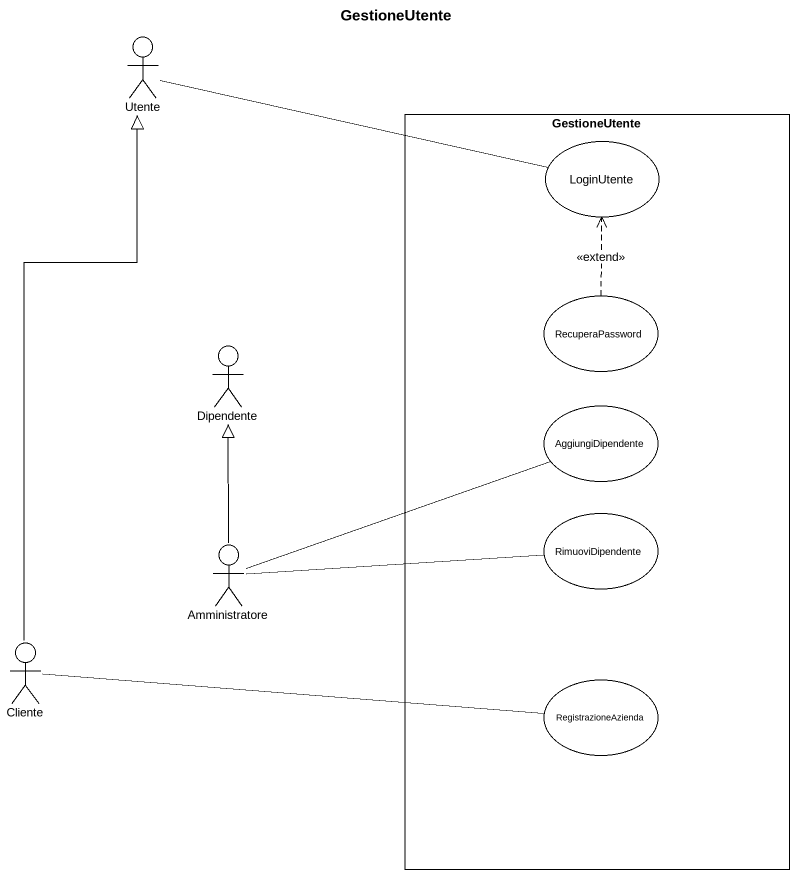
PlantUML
@startuml
title GestioneUtente
actor Utente
rectangle GestioneUtente {
  usecase LoginUtente
  usecase RecuperaPassword
  usecase AggiungiDipendente
  usecase RimuoviDipendente
  usecase RegistrazioneAzienda
}
actor Dipendente
actor Amministratore
actor Cliente
Utente -right- LoginUtente
RecuperaPassword .up.> LoginUtente : <<extend>>
Amministratore -up-|> Dipendente
Amministratore -right- AggiungiDipendente
Amministratore -right- RimuoviDipendente
Cliente -up-|> Utente
Cliente -right- RegistrazioneAzienda
@enduml
